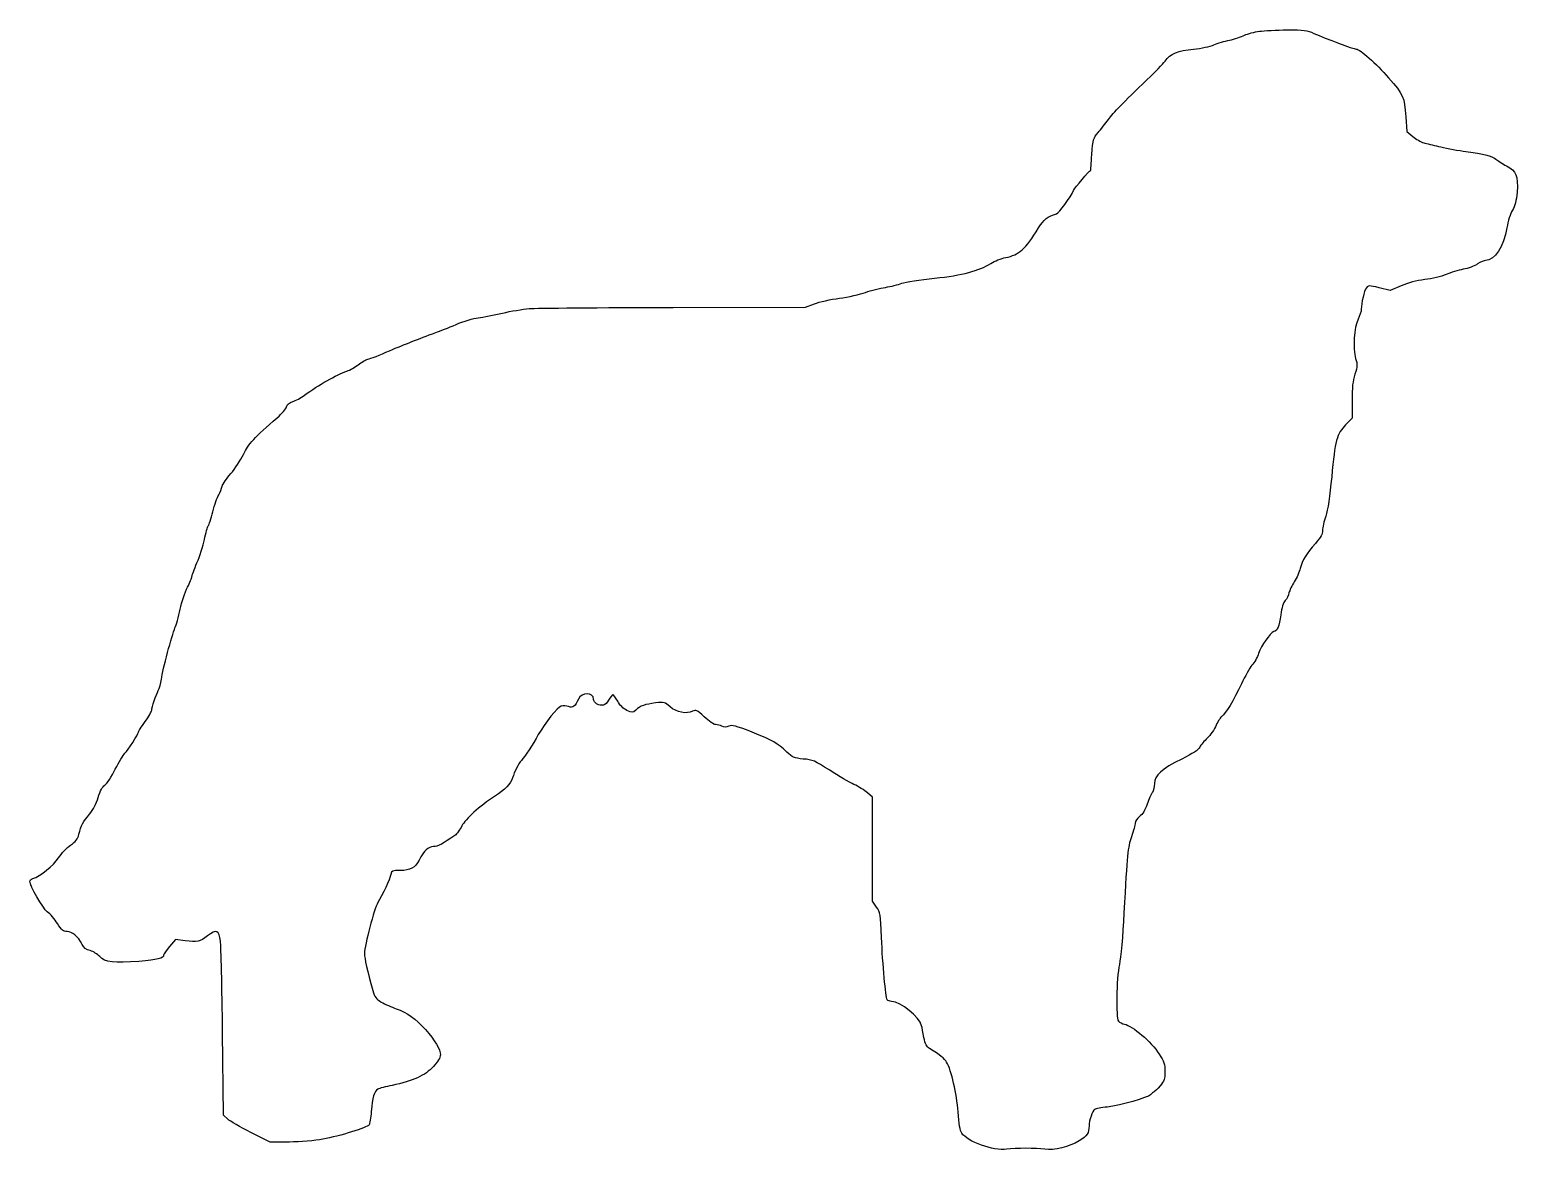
# Model space of a CAD drawing. Header units: centimetres. Extents: x -17.6 to 17.7, y -13.3 to 13.3.
import ezdxf

# ---------------------------------------------------------------- set-up
doc = ezdxf.new("R2010")
doc.units = ezdxf.units.CM
doc.header["$MEASUREMENT"] = 0
doc.layers.add('Layer 1', color=7, linetype='Continuous')

msp = doc.modelspace()

# ---------------------------------------------------------------- linework, layer by layer
at = {"layer": 'Layer 1'}
msp.add_open_spline([(11.5182, 13.24681), (11.40178, 13.2327), (11.24303, 13.19037), (11.16542, 13.15156), (11.16542, 13.15156), (11.08781, 13.11275), (10.92906, 13.05984), (10.81264, 13.03514), (10.81264, 13.03514), (10.69622, 13.01397), (10.53042, 12.96106), (10.44222, 12.92578), (10.44222, 12.92578), (10.35403, 12.88697), (10.13883, 12.84111), (9.95891, 12.82347), (9.95891, 12.82347), (9.58144, 12.78819), (9.4121, 12.71764), (9.28158, 12.54125), (9.28158, 12.54125), (9.23219, 12.47069), (9.04169, 12.27314), (8.85825, 12.10028), (8.85825, 12.10028), (8.26911, 11.53584), (8.0645, 11.3277), (7.9375, 11.15484), (7.9375, 11.15484), (7.87047, 11.05959), (7.76111, 10.92201), (7.69408, 10.8444), (7.69408, 10.8444), (7.58119, 10.71387), (7.57414, 10.68918), (7.54591, 10.32582), (7.54591, 10.32582), (7.5318, 10.11768), (7.51769, 9.94835), (7.51769, 9.94835), (7.51769, 9.94835), (7.48594, 9.94129), (7.14022, 9.5356), (7.112, 9.4721), (7.112, 9.4721), (7.04144, 9.30982), (6.76981, 8.93941), (6.70983, 8.92177), (6.70983, 8.92177), (6.49464, 8.85474), (6.40997, 8.78771), (6.28297, 8.5831), (6.28297, 8.5831), (5.96547, 8.0751), (5.82436, 7.9481), (5.50333, 7.88107), (5.50333, 7.88107), (5.3975, 7.8599), (5.23875, 7.7964), (5.15055, 7.74349), (5.15055, 7.74349), (4.85422, 7.56005), (4.49086, 7.4648), (3.81705, 7.39071), (3.81705, 7.39071), (3.47486, 7.35543), (3.12208, 7.29899), (3.03741, 7.27077), (3.03741, 7.27077), (2.95274, 7.23902), (2.77988, 7.19669), (2.64935, 7.17552), (2.64935, 7.17552), (2.52235, 7.15788), (2.31068, 7.10144), (2.18016, 7.05558), (2.18016, 7.05558), (2.04963, 7.00972), (1.77094, 6.94622), (1.5628, 6.918), (1.5628, 6.918), (1.35466, 6.88978), (1.08655, 6.82981), (0.97013, 6.78394), (0.97013, 6.78394), (0.97013, 6.78394), (0.75846, 6.7028), (0.75846, 6.7028), (0.75846, 6.7028), (0.75846, 6.7028), (-2.38126, 6.69927), (-2.38126, 6.69927), (-2.38126, 6.69927), (-4.10987, 6.69574), (-5.64445, 6.68516), (-5.79615, 6.67105), (-5.79615, 6.67105), (-5.94432, 6.65694), (-6.23007, 6.61108), (-6.43115, 6.56522), (-6.43115, 6.56522), (-6.62871, 6.51583), (-6.88623, 6.46997), (-7.00265, 6.45586), (-7.00265, 6.45586), (-7.12259, 6.44175), (-7.3519, 6.37119), (-7.53182, 6.29358), (-7.53182, 6.29358), (-7.70468, 6.2195), (-7.91988, 6.13483), (-8.00807, 6.10308), (-8.00807, 6.10308), (-8.44199, 5.94433), (-8.73126, 5.83144), (-9.10874, 5.67269), (-9.10874, 5.67269), (-9.33452, 5.57391), (-9.56382, 5.48219), (-9.62027, 5.47161), (-9.62027, 5.47161), (-9.67319, 5.4575), (-9.77902, 5.39753), (-9.84958, 5.34108), (-9.84958, 5.34108), (-9.92366, 5.28464), (-10.04361, 5.21408), (-10.11769, 5.18939), (-10.11769, 5.18939), (-10.37875, 5.09767), (-10.78797, 4.86483), (-11.12663, 4.61789), (-11.12663, 4.61789), (-11.20777, 4.55792), (-11.33477, 4.48736), (-11.4018, 4.4662), (-11.4018, 4.4662), (-11.48647, 4.43798), (-11.53586, 4.39564), (-11.54997, 4.34273), (-11.54997, 4.34273), (-11.56055, 4.29687), (-11.65933, 4.18045), (-11.76869, 4.0852), (-11.76869, 4.0852), (-12.31197, 3.61601), (-12.45308, 3.46431), (-12.57302, 3.21384), (-12.57302, 3.21384), (-12.64005, 3.07626), (-12.7741, 2.87165), (-12.87288, 2.75876), (-12.87288, 2.75876), (-12.97166, 2.64587), (-13.06338, 2.51182), (-13.07396, 2.4589), (-13.07396, 2.4589), (-13.08807, 2.40598), (-13.12688, 2.31779), (-13.15863, 2.25782), (-13.15863, 2.25782), (-13.19391, 2.20138), (-13.25741, 2.01793), (-13.29621, 1.85565), (-13.29621, 1.85565), (-13.33854, 1.69337), (-13.38793, 1.54168), (-13.40557, 1.51698), (-13.40557, 1.51698), (-13.42321, 1.49581), (-13.46554, 1.35117), (-13.49729, 1.19595), (-13.49729, 1.19595), (-13.52904, 1.04426), (-13.60665, 0.79378), (-13.67368, 0.64209), (-13.67368, 0.64209), (-13.74071, 0.4904), (-13.79362, 0.34576), (-13.79362, 0.31753), (-13.79362, 0.31753), (-13.79362, 0.28931), (-13.84301, 0.17289), (-13.89945, 0.06353), (-13.89945, 0.06353), (-13.95942, -0.04936), (-14.03703, -0.28572), (-14.07231, -0.45858), (-14.07231, -0.45858), (-14.11112, -0.63497), (-14.16403, -0.83252), (-14.19578, -0.89955), (-14.19578, -0.89955), (-14.26634, -1.06183), (-14.48859, -1.89438), (-14.51681, -2.11663), (-14.51681, -2.11663), (-14.53092, -2.21188), (-14.56267, -2.33182), (-14.59089, -2.38121), (-14.59089, -2.38121), (-14.64381, -2.48352), (-14.74611, -2.7869), (-14.74611, -2.8504), (-14.74611, -2.8504), (-14.74611, -2.87509), (-14.81667, -2.99857), (-14.90486, -3.12204), (-14.90486, -3.12204), (-14.99305, -3.24551), (-15.06361, -3.3584), (-15.06361, -3.37251), (-15.06361, -3.37251), (-15.06361, -3.41837), (-15.31055, -3.8029), (-15.38111, -3.86993), (-15.38111, -3.86993), (-15.41992, -3.90874), (-15.52575, -4.07807), (-15.61042, -4.25093), (-15.61042, -4.25093), (-15.69861, -4.42379), (-15.80798, -4.59312), (-15.85736, -4.62487), (-15.85736, -4.62487), (-15.91733, -4.66368), (-15.96672, -4.75187), (-16.01611, -4.9212), (-16.01611, -4.9212), (-16.06197, -5.07642), (-16.13253, -5.21048), (-16.22072, -5.31278), (-16.22072, -5.31278), (-16.37241, -5.48917), (-16.4218, -5.58442), (-16.47472, -5.79256), (-16.47472, -5.79256), (-16.50294, -5.90898), (-16.54528, -5.96542), (-16.67228, -6.05009), (-16.67228, -6.05009), (-16.76047, -6.11359), (-16.88747, -6.24765), (-16.95803, -6.35348), (-16.95803, -6.35348), (-17.07797, -6.5334), (-17.39547, -6.7874), (-17.56834, -6.84384), (-17.56834, -6.84384), (-17.60715, -6.85795), (-17.6389, -6.88617), (-17.6389, -6.90734), (-17.6389, -6.90734), (-17.6389, -7.01317), (-17.32846, -7.5494), (-17.22262, -7.63053), (-17.22262, -7.63053), (-17.15559, -7.67992), (-17.04976, -7.80692), (-16.98273, -7.90922), (-16.98273, -7.90922), (-16.88042, -8.06797), (-16.84867, -8.09619), (-16.75342, -8.09619), (-16.75342, -8.09619), (-16.63348, -8.09619), (-16.49942, -8.21261), (-16.39711, -8.40311), (-16.39711, -8.40311), (-16.3583, -8.48072), (-16.29833, -8.52658), (-16.20661, -8.55128), (-16.20661, -8.55128), (-16.13253, -8.57245), (-16.03022, -8.63595), (-15.98083, -8.69239), (-15.98083, -8.69239), (-15.85383, -8.82997), (-15.63864, -8.85467), (-15.0495, -8.80528), (-15.0495, -8.80528), (-14.60853, -8.76647), (-14.46389, -8.7312), (-14.46389, -8.65711), (-14.46389, -8.65711), (-14.46389, -8.63594), (-14.40039, -8.54422), (-14.32278, -8.4525), (-14.32278, -8.4525), (-14.32278, -8.4525), (-14.18167, -8.28669), (-14.18167, -8.28669), (-14.18167, -8.28669), (-14.18167, -8.28669), (-13.95236, -8.31844), (-13.95236, -8.31844), (-13.95236, -8.31844), (-13.67367, -8.35725), (-13.59958, -8.33961), (-13.42319, -8.20202), (-13.42319, -8.20202), (-13.21505, -8.03621), (-13.14802, -8.06796), (-13.11627, -8.32549), (-13.11627, -8.32549), (-13.10216, -8.44191), (-13.08099, -9.4191), (-13.06688, -10.49507), (-13.06688, -10.49507), (-13.06688, -10.49507), (-13.04219, -12.45299), (-13.04219, -12.45299), (-13.04219, -12.45299), (-13.04219, -12.45299), (-12.94341, -12.54471), (-12.94341, -12.54471), (-12.94341, -12.54471), (-12.89049, -12.5941), (-12.64355, -12.73874), (-12.39308, -12.86574), (-12.39308, -12.86574), (-12.39308, -12.86574), (-11.94152, -13.09505), (-11.94152, -13.09505), (-11.94152, -13.09505), (-11.94152, -13.09505), (-11.48291, -13.08799), (-11.48291, -13.08799), (-11.48291, -13.08799), (-11.22891, -13.08446), (-10.8726, -13.05624), (-10.68916, -13.02096), (-10.68916, -13.02096), (-10.29052, -12.9504), (-9.63435, -12.74579), (-9.59202, -12.67877), (-9.59202, -12.67877), (-9.57791, -12.65408), (-9.55321, -12.51296), (-9.54263, -12.3648), (-9.54263, -12.3648), (-9.51441, -12.03672), (-9.46855, -11.88149), (-9.38741, -11.83563), (-9.38741, -11.83563), (-9.35213, -11.81799), (-9.19691, -11.77566), (-9.04522, -11.74744), (-9.04522, -11.74744), (-8.55839, -11.64513), (-8.26205, -11.51108), (-8.06803, -11.29941), (-8.06803, -11.29941), (-7.9622, -11.17947), (-7.90222, -11.08422), (-7.90222, -11.02424), (-7.90222, -11.02424), (-7.90222, -10.89371), (-8.03275, -10.67146), (-8.255, -10.42452), (-8.255, -10.42452), (-8.49136, -10.15641), (-8.68539, -10.01883), (-8.94997, -9.9271), (-8.94997, -9.9271), (-9.05933, -9.89182), (-9.21808, -9.82127), (-9.30275, -9.77188), (-9.30275, -9.77188), (-9.42975, -9.69427), (-9.4615, -9.65546), (-9.50383, -9.49671), (-9.50383, -9.49671), (-9.63789, -9.03457), (-9.70139, -8.74177), (-9.70139, -8.61477), (-9.70139, -8.61477), (-9.70139, -8.43133), (-9.46856, -7.54585), (-9.38742, -7.4118), (-9.38742, -7.4118), (-9.27806, -7.23541), (-9.09814, -6.85088), (-9.07698, -6.74505), (-9.07698, -6.74505), (-9.05934, -6.65333), (-9.04876, -6.6498), (-8.85826, -6.6498), (-8.85826, -6.6498), (-8.60426, -6.6498), (-8.50901, -6.59688), (-8.4067, -6.40286), (-8.4067, -6.40286), (-8.28676, -6.17355), (-8.19151, -6.08536), (-8.06451, -6.08536), (-8.06451, -6.08536), (-7.96926, -6.08536), (-7.83168, -6.01128), (-7.55651, -5.82078), (-7.55651, -5.82078), (-7.51418, -5.78903), (-7.44009, -5.68672), (-7.39423, -5.595), (-7.39423, -5.595), (-7.30251, -5.42214), (-6.98501, -5.13286), (-6.59695, -4.88239), (-6.59695, -4.88239), (-6.38528, -4.74481), (-6.22653, -4.579), (-6.19126, -4.45553), (-6.19126, -4.45553), (-6.1454, -4.30031), (-6.0572, -4.12745), (-5.97959, -4.03925), (-5.97959, -4.03925), (-5.89845, -3.94753), (-5.71501, -3.66883), (-5.58095, -3.42894), (-5.58095, -3.42894), (-5.42573, -3.1573), (-5.11528, -2.76925), (-5.03414, -2.75161), (-5.03414, -2.75161), (-4.99181, -2.7375), (-4.91067, -2.74455), (-4.86128, -2.76572), (-4.86128, -2.76572), (-4.75897, -2.80453), (-4.70606, -2.76219), (-4.62845, -2.5858), (-4.62845, -2.5858), (-4.55789, -2.41999), (-4.26862, -2.42352), (-4.26862, -2.59286), (-4.26862, -2.59286), (-4.26862, -2.63167), (-4.23687, -2.67753), (-4.20159, -2.69869), (-4.20159, -2.69869), (-4.07459, -2.76572), (-3.9864, -2.74102), (-3.91231, -2.6105), (-3.91231, -2.6105), (-3.86998, -2.54347), (-3.82412, -2.48703), (-3.81, -2.48703), (-3.81, -2.48703), (-3.79236, -2.48703), (-3.74297, -2.55406), (-3.69711, -2.6352), (-3.69711, -2.6352), (-3.64419, -2.73398), (-3.56658, -2.81159), (-3.48192, -2.85392), (-3.48192, -2.85392), (-3.34786, -2.91742), (-3.34434, -2.91742), (-3.27025, -2.84686), (-3.27025, -2.84686), (-3.16794, -2.74808), (-3.048, -2.70928), (-2.79753, -2.67753), (-2.79753, -2.67753), (-2.59645, -2.65636), (-2.58234, -2.65989), (-2.45534, -2.76925), (-2.45534, -2.76925), (-2.30717, -2.90331), (-2.06376, -2.94917), (-1.92265, -2.87508), (-1.92265, -2.87508), (-1.84151, -2.83275), (-1.82387, -2.8398), (-1.64396, -3.00914), (-1.64396, -3.00914), (-1.5346, -3.11145), (-1.41818, -3.19258), (-1.37585, -3.19258), (-1.37585, -3.19258), (-1.33352, -3.19258), (-1.27002, -3.21022), (-1.22768, -3.23139), (-1.22768, -3.23139), (-1.17829, -3.25961), (-1.13243, -3.25961), (-1.06187, -3.23139), (-1.06187, -3.23139), (-0.98073, -3.19611), (-0.91018, -3.21375), (-0.51154, -3.3725), (-0.51154, -3.3725), (-0.0106, -3.57358), (0.08465, -3.6265), (0.31043, -3.84169), (0.31043, -3.84169), (0.44801, -3.97222), (0.47976, -3.98633), (0.70201, -4.0075), (0.70201, -4.0075), (0.92779, -4.02514), (0.97365, -4.04631), (1.32995, -4.27561), (1.32995, -4.27561), (1.53809, -4.40967), (1.79914, -4.56136), (1.90498, -4.61075), (1.90498, -4.61075), (2.01081, -4.66014), (2.15545, -4.74833), (2.22248, -4.80831), (2.22248, -4.80831), (2.22248, -4.80831), (2.34595, -4.91414), (2.34595, -4.91414), (2.34595, -4.91414), (2.34595, -4.91414), (2.34595, -6.14533), (2.34595, -6.14533), (2.34595, -6.14533), (2.34595, -6.14533), (2.34595, -7.38005), (2.34595, -7.38005), (2.34595, -7.38005), (2.34595, -7.38005), (2.4412, -7.51763), (2.4412, -7.51763), (2.4412, -7.51763), (2.52939, -7.64816), (2.53292, -7.68696), (2.55762, -8.2373), (2.55762, -8.2373), (2.58584, -8.87936), (2.6564, -9.65194), (2.6952, -9.71544), (2.6952, -9.71544), (2.70931, -9.73661), (2.75517, -9.75425), (2.79751, -9.75425), (2.79751, -9.75425), (3.00918, -9.75778), (3.46426, -10.12819), (3.51012, -10.33281), (3.51012, -10.33281), (3.51718, -10.37162), (3.54187, -10.49862), (3.56304, -10.6115), (3.56304, -10.6115), (3.59479, -10.77025), (3.62301, -10.82669), (3.6971, -10.87256), (3.6971, -10.87256), (3.95463, -11.03131), (4.04635, -11.10187), (4.10279, -11.19712), (4.10279, -11.19712), (4.21568, -11.38762), (4.34268, -11.94501), (4.37443, -12.3754), (4.37443, -12.3754), (4.39207, -12.65409), (4.42029, -12.8199), (4.4591, -12.87634), (4.4591, -12.87634), (4.59316, -13.08095), (5.21757, -13.30673), (5.52449, -13.26087), (5.52449, -13.26087), (5.73968, -13.22912), (6.22299, -13.22912), (6.4276, -13.26087), (6.4276, -13.26087), (6.64632, -13.29262), (7.01674, -13.20443), (7.24252, -13.06331), (7.24252, -13.06331), (7.43655, -12.93984), (7.47888, -12.87634), (7.47888, -12.707), (7.47888, -12.707), (7.47888, -12.58), (7.56002, -12.35069), (7.61646, -12.31542), (7.61646, -12.31542), (7.6341, -12.30131), (7.76815, -12.27661), (7.91279, -12.25898), (7.91279, -12.25898), (8.23735, -12.22017), (8.86882, -12.03673), (8.93937, -11.96617), (8.93937, -11.96617), (8.97112, -11.93795), (9.0064, -11.9062), (9.02051, -11.89914), (9.02051, -11.89914), (9.03815, -11.89561), (9.10165, -11.82858), (9.16515, -11.7545), (9.16515, -11.7545), (9.26393, -11.63808), (9.27804, -11.59575), (9.27804, -11.41583), (9.27804, -11.41583), (9.27804, -11.23944), (9.2604, -11.183), (9.14398, -11.00308), (9.14398, -11.00308), (8.95348, -10.71027), (8.51251, -10.3328), (8.31848, -10.294), (8.31848, -10.294), (8.26556, -10.28342), (8.20206, -10.25167), (8.17737, -10.21992), (8.17737, -10.21992), (8.11034, -10.14231), (8.12798, -9.2145), (8.19854, -8.87584), (8.19854, -8.87584), (8.23029, -8.7312), (8.27968, -8.19498), (8.3079, -7.65876), (8.3079, -7.65876), (8.38551, -6.22295), (8.39257, -6.12418), (8.48782, -5.84901), (8.48782, -5.84901), (8.53368, -5.71143), (8.57249, -5.56679), (8.57249, -5.52798), (8.57249, -5.52798), (8.57249, -5.48565), (8.61835, -5.41862), (8.67832, -5.37276), (8.67832, -5.37276), (8.74535, -5.31984), (8.80885, -5.21401), (8.85824, -5.07995), (8.85824, -5.07995), (8.89705, -4.96706), (8.95349, -4.84006), (8.98171, -4.80126), (8.98171, -4.80126), (9.00993, -4.76245), (9.0311, -4.6672), (9.0311, -4.58959), (9.0311, -4.58959), (9.0311, -4.39909), (9.20043, -4.2474), (9.67668, -4.00751), (9.67668, -4.00751), (9.94126, -3.87698), (10.07179, -3.79232), (10.10354, -3.72882), (10.10354, -3.72882), (10.13176, -3.6759), (10.2129, -3.57713), (10.28346, -3.5101), (10.28346, -3.5101), (10.35402, -3.44307), (10.44927, -3.30549), (10.49513, -3.20671), (10.49513, -3.20671), (10.54099, -3.1044), (10.60096, -3.00915), (10.63271, -2.99152), (10.63271, -2.99152), (10.70679, -2.94919), (10.9114, -2.61052), (11.09485, -2.22246), (11.09485, -2.22246), (11.17599, -2.04607), (11.28888, -1.85204), (11.34179, -1.78502), (11.34179, -1.78502), (11.39823, -1.72152), (11.46879, -1.59452), (11.50054, -1.5028), (11.50054, -1.5028), (11.56404, -1.31583), (11.77218, -1.01949), (11.8639, -0.98774), (11.8639, -0.98774), (11.95209, -0.95599), (11.98384, -0.87485), (12.02618, -0.58557), (12.02618, -0.58557), (12.04735, -0.41976), (12.08615, -0.29982), (12.12849, -0.25043), (12.12849, -0.25043), (12.1673, -0.21162), (12.20963, -0.12696), (12.22021, -0.07051), (12.22021, -0.07051), (12.23432, -0.01054), (12.29077, 0.10588), (12.34721, 0.19407), (12.34721, 0.19407), (12.40365, 0.28226), (12.46715, 0.42338), (12.48832, 0.51157), (12.48832, 0.51157), (12.54124, 0.70913), (12.6259, 0.85376), (12.84815, 1.10424), (12.84815, 1.10424), (12.97515, 1.24888), (13.01748, 1.32649), (13.01748, 1.41116), (13.01748, 1.41116), (13.01748, 1.47466), (13.04923, 1.62635), (13.09156, 1.74983), (13.09156, 1.74983), (13.14095, 1.898), (13.19034, 2.22255), (13.23267, 2.68116), (13.23267, 2.68116), (13.31381, 3.55252), (13.35614, 3.70422), (13.56428, 3.91235), (13.56428, 3.91235), (13.56428, 3.91235), (13.7195, 4.0711), (13.7195, 4.0711), (13.7195, 4.0711), (13.7195, 4.0711), (13.71597, 4.48738), (13.71597, 4.48738), (13.71597, 4.48738), (13.71597, 4.80841), (13.73008, 4.95305), (13.783, 5.11532), (13.783, 5.11532), (13.84297, 5.30582), (13.8465, 5.34463), (13.80064, 5.48574), (13.80064, 5.48574), (13.73008, 5.7221), (13.76183, 6.23716), (13.86061, 6.4206), (13.86061, 6.4206), (13.89942, 6.49821), (13.93469, 6.60404), (13.93469, 6.65696), (13.93469, 6.65696), (13.93469, 6.8016), (14.00525, 7.0944), (14.05463, 7.16496), (14.05463, 7.16496), (14.10049, 7.22493), (14.11107, 7.22493), (14.36155, 7.16496), (14.36155, 7.16496), (14.36155, 7.16496), (14.62261, 7.09793), (14.62261, 7.09793), (14.62261, 7.09793), (14.62261, 7.09793), (14.88014, 7.21082), (14.88014, 7.21082), (14.88014, 7.21082), (15.04947, 7.2849), (15.23645, 7.33429), (15.44106, 7.35899), (15.44106, 7.35899), (15.61392, 7.38016), (15.8397, 7.43307), (15.94553, 7.47893), (15.94553, 7.47893), (16.05136, 7.52479), (16.23481, 7.57771), (16.35122, 7.6024), (16.35122, 7.6024), (16.46764, 7.62357), (16.62286, 7.68354), (16.69341, 7.7294), (16.69341, 7.7294), (16.76749, 7.77526), (16.85216, 7.81407), (16.88038, 7.81407), (16.88038, 7.81407), (17.10263, 7.81407), (17.3143, 8.13863), (17.38838, 8.59018), (17.38838, 8.59018), (17.41307, 8.74187), (17.46952, 8.91826), (17.51891, 9.00293), (17.51891, 9.00293), (17.58241, 9.11229), (17.61063, 9.22518), (17.62827, 9.42979), (17.62827, 9.42979), (17.65649, 9.82137), (17.61416, 9.93426), (17.38133, 10.05421), (17.38133, 10.05421), (17.27902, 10.10713), (17.16614, 10.18121), (17.12733, 10.21649), (17.12733, 10.21649), (17.04972, 10.28705), (16.88744, 10.32585), (16.35122, 10.40699), (16.35122, 10.40699), (16.15719, 10.43521), (15.89614, 10.4846), (15.76914, 10.51635), (15.76914, 10.51635), (15.64214, 10.5481), (15.48339, 10.58691), (15.41636, 10.60454), (15.41636, 10.60454), (15.34933, 10.62218), (15.22939, 10.68921), (15.1553, 10.75271), (15.1553, 10.75271), (15.1553, 10.75271), (15.01772, 10.87265), (15.01772, 10.87265), (15.01772, 10.87265), (15.01772, 10.87265), (14.9895, 11.2219), (14.9895, 11.2219), (14.9895, 11.2219), (14.95775, 11.69109), (14.93658, 11.73696), (14.58028, 12.14618), (14.58028, 12.14618), (14.291, 12.47779), (13.90295, 12.82351), (13.81475, 12.82351), (13.81475, 12.82351), (13.76183, 12.82351), (13.09156, 13.07398), (12.81286, 13.19745), (12.81286, 13.19745), (12.64, 13.27506), (12.5765, 13.28212), (12.17433, 13.27859), (12.17433, 13.27859), (11.93091, 13.27506), (11.63458, 13.26095), (11.51816, 13.24684), (11.51816, 13.24684), (11.51816, 13.24684), (11.5182, 13.24681), (11.5182, 13.24681)], degree=3, knots=[0, 0, 0, 0, 0.0046729, 0.0046729, 0.0046729, 0.0046729, 0.00934579, 0.00934579, 0.00934579, 0.00934579, 0.01401869, 0.01401869, 0.01401869, 0.01401869, 0.01869159, 0.01869159, 0.01869159, 0.01869159, 0.02336449, 0.02336449, 0.02336449, 0.02336449, 0.02803738, 0.02803738, 0.02803738, 0.02803738, 0.03271028, 0.03271028, 0.03271028, 0.03271028, 0.03738318, 0.03738318, 0.03738318, 0.03738318, 0.04205607, 0.04205607, 0.04205607, 0.04205607, 0.04672897, 0.04672897, 0.04672897, 0.04672897, 0.05140187, 0.05140187, 0.05140187, 0.05140187, 0.05607477, 0.05607477, 0.05607477, 0.05607477, 0.06074766, 0.06074766, 0.06074766, 0.06074766, 0.06542056, 0.06542056, 0.06542056, 0.06542056, 0.07009346, 0.07009346, 0.07009346, 0.07009346, 0.07476636, 0.07476636, 0.07476636, 0.07476636, 0.07943925, 0.07943925, 0.07943925, 0.07943925, 0.08411215, 0.08411215, 0.08411215, 0.08411215, 0.08878505, 0.08878505, 0.08878505, 0.08878505, 0.09345794, 0.09345794, 0.09345794, 0.09345794, 0.09813084, 0.09813084, 0.09813084, 0.09813084, 0.10280374, 0.10280374, 0.10280374, 0.10280374, 0.10747664, 0.10747664, 0.10747664, 0.10747664, 0.11214953, 0.11214953, 0.11214953, 0.11214953, 0.11682243, 0.11682243, 0.11682243, 0.11682243, 0.12149533, 0.12149533, 0.12149533, 0.12149533, 0.12616822, 0.12616822, 0.12616822, 0.12616822, 0.13084112, 0.13084112, 0.13084112, 0.13084112, 0.13551402, 0.13551402, 0.13551402, 0.13551402, 0.14018692, 0.14018692, 0.14018692, 0.14018692, 0.14485981, 0.14485981, 0.14485981, 0.14485981, 0.14953271, 0.14953271, 0.14953271, 0.14953271, 0.15420561, 0.15420561, 0.15420561, 0.15420561, 0.1588785, 0.1588785, 0.1588785, 0.1588785, 0.1635514, 0.1635514, 0.1635514, 0.1635514, 0.1682243, 0.1682243, 0.1682243, 0.1682243, 0.1728972, 0.1728972, 0.1728972, 0.1728972, 0.17757009, 0.17757009, 0.17757009, 0.17757009, 0.18224299, 0.18224299, 0.18224299, 0.18224299, 0.18691589, 0.18691589, 0.18691589, 0.18691589, 0.19158879, 0.19158879, 0.19158879, 0.19158879, 0.19626168, 0.19626168, 0.19626168, 0.19626168, 0.20093458, 0.20093458, 0.20093458, 0.20093458, 0.20560748, 0.20560748, 0.20560748, 0.20560748, 0.21028037, 0.21028037, 0.21028037, 0.21028037, 0.21495327, 0.21495327, 0.21495327, 0.21495327, 0.21962617, 0.21962617, 0.21962617, 0.21962617, 0.22429907, 0.22429907, 0.22429907, 0.22429907, 0.22897196, 0.22897196, 0.22897196, 0.22897196, 0.23364486, 0.23364486, 0.23364486, 0.23364486, 0.23831776, 0.23831776, 0.23831776, 0.23831776, 0.24299065, 0.24299065, 0.24299065, 0.24299065, 0.24766355, 0.24766355, 0.24766355, 0.24766355, 0.25233645, 0.25233645, 0.25233645, 0.25233645, 0.25700935, 0.25700935, 0.25700935, 0.25700935, 0.26168224, 0.26168224, 0.26168224, 0.26168224, 0.26635514, 0.26635514, 0.26635514, 0.26635514, 0.27102804, 0.27102804, 0.27102804, 0.27102804, 0.27570093, 0.27570093, 0.27570093, 0.27570093, 0.28037383, 0.28037383, 0.28037383, 0.28037383, 0.28504673, 0.28504673, 0.28504673, 0.28504673, 0.28971963, 0.28971963, 0.28971963, 0.28971963, 0.29439252, 0.29439252, 0.29439252, 0.29439252, 0.29906542, 0.29906542, 0.29906542, 0.29906542, 0.30373832, 0.30373832, 0.30373832, 0.30373832, 0.30841121, 0.30841121, 0.30841121, 0.30841121, 0.31308411, 0.31308411, 0.31308411, 0.31308411, 0.31775701, 0.31775701, 0.31775701, 0.31775701, 0.32242991, 0.32242991, 0.32242991, 0.32242991, 0.3271028, 0.3271028, 0.3271028, 0.3271028, 0.3317757, 0.3317757, 0.3317757, 0.3317757, 0.3364486, 0.3364486, 0.3364486, 0.3364486, 0.3411215, 0.3411215, 0.3411215, 0.3411215, 0.34579439, 0.34579439, 0.34579439, 0.34579439, 0.35046729, 0.35046729, 0.35046729, 0.35046729, 0.35514019, 0.35514019, 0.35514019, 0.35514019, 0.35981308, 0.35981308, 0.35981308, 0.35981308, 0.36448598, 0.36448598, 0.36448598, 0.36448598, 0.36915888, 0.36915888, 0.36915888, 0.36915888, 0.37383178, 0.37383178, 0.37383178, 0.37383178, 0.37850467, 0.37850467, 0.37850467, 0.37850467, 0.38317757, 0.38317757, 0.38317757, 0.38317757, 0.38785047, 0.38785047, 0.38785047, 0.38785047, 0.39252336, 0.39252336, 0.39252336, 0.39252336, 0.39719626, 0.39719626, 0.39719626, 0.39719626, 0.40186916, 0.40186916, 0.40186916, 0.40186916, 0.40654206, 0.40654206, 0.40654206, 0.40654206, 0.41121495, 0.41121495, 0.41121495, 0.41121495, 0.41588785, 0.41588785, 0.41588785, 0.41588785, 0.42056075, 0.42056075, 0.42056075, 0.42056075, 0.42523364, 0.42523364, 0.42523364, 0.42523364, 0.42990654, 0.42990654, 0.42990654, 0.42990654, 0.43457944, 0.43457944, 0.43457944, 0.43457944, 0.43925234, 0.43925234, 0.43925234, 0.43925234, 0.44392523, 0.44392523, 0.44392523, 0.44392523, 0.44859813, 0.44859813, 0.44859813, 0.44859813, 0.45327103, 0.45327103, 0.45327103, 0.45327103, 0.45794393, 0.45794393, 0.45794393, 0.45794393, 0.46261682, 0.46261682, 0.46261682, 0.46261682, 0.46728972, 0.46728972, 0.46728972, 0.46728972, 0.47196262, 0.47196262, 0.47196262, 0.47196262, 0.47663551, 0.47663551, 0.47663551, 0.47663551, 0.48130841, 0.48130841, 0.48130841, 0.48130841, 0.48598131, 0.48598131, 0.48598131, 0.48598131, 0.49065421, 0.49065421, 0.49065421, 0.49065421, 0.4953271, 0.4953271, 0.4953271, 0.4953271, 0.5, 0.5, 0.5, 0.5, 0.5046729, 0.5046729, 0.5046729, 0.5046729, 0.50934579, 0.50934579, 0.50934579, 0.50934579, 0.51401869, 0.51401869, 0.51401869, 0.51401869, 0.51869159, 0.51869159, 0.51869159, 0.51869159, 0.52336449, 0.52336449, 0.52336449, 0.52336449, 0.52803738, 0.52803738, 0.52803738, 0.52803738, 0.53271028, 0.53271028, 0.53271028, 0.53271028, 0.53738318, 0.53738318, 0.53738318, 0.53738318, 0.54205607, 0.54205607, 0.54205607, 0.54205607, 0.54672897, 0.54672897, 0.54672897, 0.54672897, 0.55140187, 0.55140187, 0.55140187, 0.55140187, 0.55607477, 0.55607477, 0.55607477, 0.55607477, 0.56074766, 0.56074766, 0.56074766, 0.56074766, 0.56542056, 0.56542056, 0.56542056, 0.56542056, 0.57009346, 0.57009346, 0.57009346, 0.57009346, 0.57476636, 0.57476636, 0.57476636, 0.57476636, 0.57943925, 0.57943925, 0.57943925, 0.57943925, 0.58411215, 0.58411215, 0.58411215, 0.58411215, 0.58878505, 0.58878505, 0.58878505, 0.58878505, 0.59345794, 0.59345794, 0.59345794, 0.59345794, 0.59813084, 0.59813084, 0.59813084, 0.59813084, 0.60280374, 0.60280374, 0.60280374, 0.60280374, 0.60747664, 0.60747664, 0.60747664, 0.60747664, 0.61214953, 0.61214953, 0.61214953, 0.61214953, 0.61682243, 0.61682243, 0.61682243, 0.61682243, 0.62149533, 0.62149533, 0.62149533, 0.62149533, 0.62616822, 0.62616822, 0.62616822, 0.62616822, 0.63084112, 0.63084112, 0.63084112, 0.63084112, 0.63551402, 0.63551402, 0.63551402, 0.63551402, 0.64018692, 0.64018692, 0.64018692, 0.64018692, 0.64485981, 0.64485981, 0.64485981, 0.64485981, 0.64953271, 0.64953271, 0.64953271, 0.64953271, 0.65420561, 0.65420561, 0.65420561, 0.65420561, 0.6588785, 0.6588785, 0.6588785, 0.6588785, 0.6635514, 0.6635514, 0.6635514, 0.6635514, 0.6682243, 0.6682243, 0.6682243, 0.6682243, 0.6728972, 0.6728972, 0.6728972, 0.6728972, 0.67757009, 0.67757009, 0.67757009, 0.67757009, 0.68224299, 0.68224299, 0.68224299, 0.68224299, 0.68691589, 0.68691589, 0.68691589, 0.68691589, 0.69158879, 0.69158879, 0.69158879, 0.69158879, 0.69626168, 0.69626168, 0.69626168, 0.69626168, 0.70093458, 0.70093458, 0.70093458, 0.70093458, 0.70560748, 0.70560748, 0.70560748, 0.70560748, 0.71028037, 0.71028037, 0.71028037, 0.71028037, 0.71495327, 0.71495327, 0.71495327, 0.71495327, 0.71962617, 0.71962617, 0.71962617, 0.71962617, 0.72429907, 0.72429907, 0.72429907, 0.72429907, 0.72897196, 0.72897196, 0.72897196, 0.72897196, 0.73364486, 0.73364486, 0.73364486, 0.73364486, 0.73831776, 0.73831776, 0.73831776, 0.73831776, 0.74299065, 0.74299065, 0.74299065, 0.74299065, 0.74766355, 0.74766355, 0.74766355, 0.74766355, 0.75233645, 0.75233645, 0.75233645, 0.75233645, 0.75700935, 0.75700935, 0.75700935, 0.75700935, 0.76168224, 0.76168224, 0.76168224, 0.76168224, 0.76635514, 0.76635514, 0.76635514, 0.76635514, 0.77102804, 0.77102804, 0.77102804, 0.77102804, 0.77570093, 0.77570093, 0.77570093, 0.77570093, 0.78037383, 0.78037383, 0.78037383, 0.78037383, 0.78504673, 0.78504673, 0.78504673, 0.78504673, 0.78971963, 0.78971963, 0.78971963, 0.78971963, 0.79439252, 0.79439252, 0.79439252, 0.79439252, 0.79906542, 0.79906542, 0.79906542, 0.79906542, 0.80373832, 0.80373832, 0.80373832, 0.80373832, 0.80841121, 0.80841121, 0.80841121, 0.80841121, 0.81308411, 0.81308411, 0.81308411, 0.81308411, 0.81775701, 0.81775701, 0.81775701, 0.81775701, 0.82242991, 0.82242991, 0.82242991, 0.82242991, 0.8271028, 0.8271028, 0.8271028, 0.8271028, 0.8317757, 0.8317757, 0.8317757, 0.8317757, 0.8364486, 0.8364486, 0.8364486, 0.8364486, 0.8411215, 0.8411215, 0.8411215, 0.8411215, 0.84579439, 0.84579439, 0.84579439, 0.84579439, 0.85046729, 0.85046729, 0.85046729, 0.85046729, 0.85514019, 0.85514019, 0.85514019, 0.85514019, 0.85981308, 0.85981308, 0.85981308, 0.85981308, 0.86448598, 0.86448598, 0.86448598, 0.86448598, 0.86915888, 0.86915888, 0.86915888, 0.86915888, 0.87383178, 0.87383178, 0.87383178, 0.87383178, 0.87850467, 0.87850467, 0.87850467, 0.87850467, 0.88317757, 0.88317757, 0.88317757, 0.88317757, 0.88785047, 0.88785047, 0.88785047, 0.88785047, 0.89252336, 0.89252336, 0.89252336, 0.89252336, 0.89719626, 0.89719626, 0.89719626, 0.89719626, 0.90186916, 0.90186916, 0.90186916, 0.90186916, 0.90654206, 0.90654206, 0.90654206, 0.90654206, 0.91121495, 0.91121495, 0.91121495, 0.91121495, 0.91588785, 0.91588785, 0.91588785, 0.91588785, 0.92056075, 0.92056075, 0.92056075, 0.92056075, 0.92523364, 0.92523364, 0.92523364, 0.92523364, 0.92990654, 0.92990654, 0.92990654, 0.92990654, 0.93457944, 0.93457944, 0.93457944, 0.93457944, 0.93925234, 0.93925234, 0.93925234, 0.93925234, 0.94392523, 0.94392523, 0.94392523, 0.94392523, 0.94859813, 0.94859813, 0.94859813, 0.94859813, 0.95327103, 0.95327103, 0.95327103, 0.95327103, 0.95794393, 0.95794393, 0.95794393, 0.95794393, 0.96261682, 0.96261682, 0.96261682, 0.96261682, 0.96728972, 0.96728972, 0.96728972, 0.96728972, 0.97196262, 0.97196262, 0.97196262, 0.97196262, 0.97663551, 0.97663551, 0.97663551, 0.97663551, 0.98130841, 0.98130841, 0.98130841, 0.98130841, 0.98598131, 0.98598131, 0.98598131, 0.98598131, 0.99065421, 0.99065421, 0.99065421, 0.99065421, 1, 1, 1, 1], dxfattribs=at)

doc.saveas('drawing.dxf')
